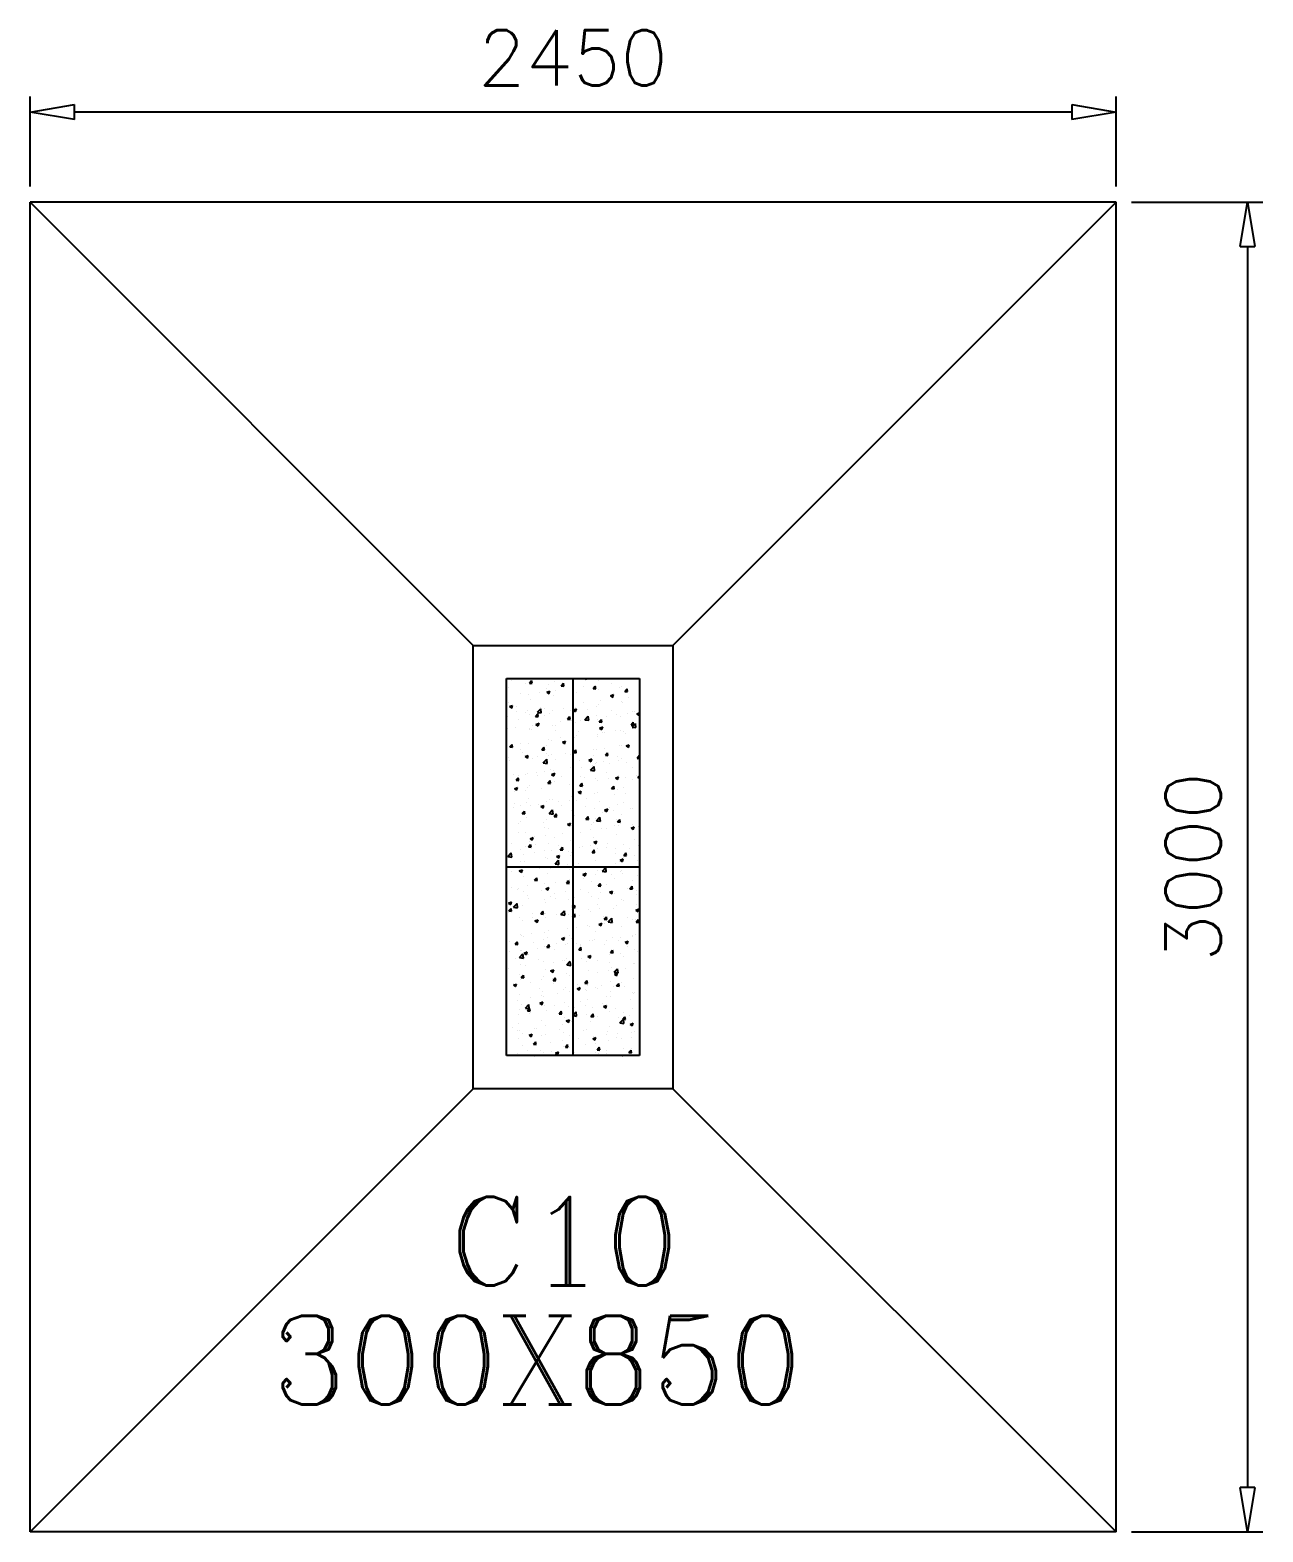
# Model space of a CAD drawing. Header units: millimetres. Extents: x 331487 to 517269, y 198509 to 399936.
# Drawn here: x 433259 to 436041, y 323134 to 326522 of the extents above; entities that cross this region are included whole.
import ezdxf

# ---------------------------------------------------------------- set-up
doc = ezdxf.new("R2010")
doc.units = ezdxf.units.MM
doc.header["$MEASUREMENT"] = 0
doc.layers.add('COLUMN', color=6, linetype='Continuous')
doc.layers.add('FOOTING', color=5, linetype='Continuous')
doc.styles.add('RC', font='romanc.shx', dxfattribs={"height": 200})
doc.styles.add('RO', font='romans.shx', dxfattribs={"height": 125})

# ---------------------------------------------------------------- blocks, each defined once
blk = doc.blocks.new('_ClosedBlank')
at = {"color": 0, "linetype": 'ByBlock', "lineweight": -2}
for p, q in [((-1, 0.167), (0, 0)), ((-1, 0.167), (-1, -0.167)), ((0, 0), (-1, -0.167))]:
    blk.add_line(p, q, dxfattribs=at)

msp = doc.modelspace()

# ---------------------------------------------------------------- linework, layer by layer
at = {"layer": 'COLUMN'}
for p, q in [((434334.3, 324208.5), (434334.3, 325058.5)), ((434334.3, 325058.5), (434634.3, 325058.5)), ((434634.3, 325058.5), (434634.3, 324208.5)), ((434634.3, 324208.5), (434334.3, 324208.5))]:
    msp.add_line(p, q, dxfattribs=at)
at = {"layer": 'COLUMN', "color": 2, "linetype": 'Continuous'}
for p, q in [((434346.1, 325054.2), (434346.1, 325054.2)), ((434386.1, 325048.5), (434390.9, 325054.2)), ((434392, 325048), (434390.9, 325054.2)), ((434441.4, 325052.7), (434441.4, 325052.7)), ((434511.1, 325058.5), (434514.1, 325056.5)), ((434514.1, 325056.5), (434514.7, 325058.5)), ((434540.7, 325055.2), (434540.7, 325055.2)), ((434339, 325038.8), (434339, 325038.8)), ((434365.7, 325025.2), (434365.7, 325025.2)), ((434376.3, 325047.5), (434376.3, 325047.5)), ((434382.9, 325023.1), (434382.9, 325023.1)), ((434386.1, 325048.5), (434392, 325048)), ((434389.5, 325045.2), (434389.5, 325045.2)), ((434408, 325026.4), (434408, 325026.4)), ((434424, 325035.2), (434424, 325035.2)), ((434425.1, 325027.6), (434432.1, 325030.3)), ((434425.1, 325027.6), (434430, 325024.2)), ((434429.7, 325045.3), (434429.7, 325045.3)), ((434430, 325024.2), (434432.1, 325030.3)), ((434440.2, 325019.4), (434440.2, 325019.4)), ((434445.8, 325031.4), (434445.8, 325031.4)), ((434457.8, 325042.2), (434462.6, 325048)), ((434457.8, 325042.2), (434463.8, 325041.7)), ((434463.8, 325041.7), (434462.6, 325048)), ((434482.4, 325045.2), (434482.4, 325045.2)), ((434483.1, 325043), (434483.1, 325043)), ((434491.6, 325026.5), (434491.6, 325026.5)), ((434509, 325039.7), (434509, 325039.7)), ((434529.5, 325035.9), (434534.3, 325041.7)), ((434529.5, 325035.9), (434535.5, 325035.4)), ((434534, 325043), (434534, 325043)), ((434535.5, 325035.4), (434534.3, 325041.7)), ((434536.5, 325040.8), (434536.5, 325040.8)), ((434542.1, 325032.9), (434542.1, 325032.9)), ((434568.8, 325019.6), (434575.8, 325022.3)), ((434568.8, 325019.6), (434573.8, 325016.2)), ((434571.9, 325048), (434571.9, 325048)), ((434573.7, 325016.2), (434575.8, 325022.3)), ((434589.8, 325038.5), (434589.8, 325038.5)), ((434594, 325040.4), (434594, 325040.4)), ((434601.2, 325029.7), (434606.1, 325035.4)), ((434601.2, 325029.7), (434607.2, 325029.1)), ((434607.2, 325029.1), (434606.1, 325035.4)), ((434633.8, 325020.2), (434633.8, 325020.2)), ((434337.8, 325005.5), (434337.8, 325005.5)), ((434341, 324995.3), (434348, 324998)), ((434341, 324995.3), (434346, 324992)), ((434346, 324992), (434348, 324998)), ((434356.6, 324983.7), (434356.6, 324983.7)), ((434356.8, 324996.4), (434356.8, 324996.4)), ((434381.7, 324987), (434381.7, 324987)), ((434388.3, 325011.9), (434388.3, 325011.9)), ((434404, 324982.5), (434411.8, 324990.6)), ((434410.2, 324994.2), (434410.2, 324994.2)), ((434412.8, 324981.1), (434411.7, 324990.6)), ((434419.5, 324992), (434419.5, 324992)), ((434439, 324986.1), (434439, 324986.1)), ((434463.6, 324991.9), (434463.6, 324991.9)), ((434478.2, 324985.5), (434478.2, 324985.5)), ((434482.7, 325000.3), (434482.7, 325000.3)), ((434484.8, 324987.3), (434491.8, 324990)), ((434484.8, 324987.3), (434489.7, 324984)), ((434489.7, 324984), (434491.8, 324990)), ((434490.4, 324993.2), (434490.4, 324993.2)), ((434507.7, 325003.6), (434507.7, 325003.6)), ((434517, 324989.7), (434517, 324989.7)), ((434536.6, 324995.5), (434536.6, 324995.5)), ((434540.9, 324999.6), (434540.9, 324999.6)), ((434545.6, 325008.5), (434545.6, 325008.5)), ((434570.4, 324987.4), (434570.4, 324987.4)), ((434592.8, 325007.1), (434592.8, 325007.1)), ((434594.9, 325005.5), (434594.9, 325005.5)), ((434608.8, 325016.9), (434608.8, 325016.9)), ((434618.8, 324983.6), (434618.8, 324983.6)), ((434623.7, 324985.2), (434623.7, 324985.2)), ((434336.6, 324972.2), (434336.6, 324972.2)), ((434361.6, 324965.5), (434361.6, 324965.5)), ((434377.9, 324983), (434377.9, 324983)), ((434387.1, 324978.6), (434387.1, 324978.6)), ((434393.2, 324952.5), (434393.2, 324952.5)), ((434399.9, 324973.3), (434404.8, 324979)), ((434399.9, 324973.3), (434405.9, 324972.8)), ((434400.7, 324955.1), (434407.7, 324957.8)), ((434400.7, 324955.1), (434405.7, 324951.7)), ((434403.9, 324982.4), (434412.8, 324981.1)), ((434405.9, 324972.7), (434404.7, 324979)), ((434405.7, 324951.7), (434407.7, 324957.8)), ((434419.9, 324975.5), (434419.9, 324975.5)), ((434431.3, 324980.7), (434431.3, 324980.7)), ((434437.8, 324952.9), (434437.8, 324952.9)), ((434443.9, 324953.5), (434443.9, 324953.5)), ((434456.4, 324960.8), (434456.4, 324960.8)), ((434471.7, 324967), (434476.5, 324972.7)), ((434471.7, 324967), (434477.6, 324966.5)), ((434477.6, 324966.5), (434476.5, 324972.7)), ((434481.4, 324964.1), (434481.4, 324964.1)), ((434484.7, 324978.5), (434484.7, 324978.5)), ((434489.1, 324959.9), (434489.1, 324959.9)), ((434502.2, 324963.6), (434502.2, 324963.6)), ((434510.7, 324965.9), (434518.5, 324974)), ((434510.7, 324965.9), (434519.6, 324964.5)), ((434519.6, 324964.5), (434518.5, 324974)), ((434519.3, 324969.1), (434519.3, 324969.1)), ((434538.1, 324976.2), (434538.1, 324976.2)), ((434539.6, 324966.3), (434539.6, 324966.3)), ((434543.4, 324960.7), (434548.2, 324966.5)), ((434543.4, 324960.7), (434549.4, 324960.2)), ((434544.4, 324947.1), (434551.4, 324949.7)), ((434549.4, 324960.2), (434548.2, 324966.5)), ((434549.4, 324943.7), (434551.4, 324949.7)), ((434560.5, 324973.6), (434560.5, 324973.6)), ((434582.5, 324977.4), (434582.5, 324977.4)), ((434591.4, 324974), (434591.4, 324974)), ((434591.6, 324973.8), (434591.6, 324973.8)), ((434607.5, 324980.7), (434607.5, 324980.7)), ((434615.1, 324954.4), (434619.9, 324960.2)), ((434615.1, 324954.4), (434621.1, 324953.9)), ((434617.4, 324949.4), (434625.2, 324957.5)), ((434621.1, 324953.9), (434619.9, 324960.2)), ((434626.3, 324948), (434625.2, 324957.5)), ((434628.5, 324979.3), (434634.3, 324981.6)), ((434628.5, 324979.3), (434633.4, 324976)), ((434633.4, 324976), (434634.3, 324978.7)), ((434335.3, 324939), (434335.3, 324939)), ((434336.9, 324945.6), (434336.9, 324945.6)), ((434355.4, 324947.5), (434355.4, 324947.5)), ((434385.6, 324943.5), (434385.6, 324943.5)), ((434385.9, 324945.4), (434385.9, 324945.4)), ((434390.3, 324943.3), (434390.3, 324943.3)), ((434430.1, 324921.4), (434430.1, 324921.4)), ((434436.6, 324919.6), (434436.6, 324919.6)), ((434443.7, 324941.1), (434443.7, 324941.1)), ((434455.1, 324924.7), (434455.1, 324924.7)), ((434460.4, 324914.8), (434467.4, 324917.5)), ((434465.4, 324911.4), (434467.4, 324917.5)), ((434482.1, 324918.5), (434482.1, 324918.5)), ((434487.9, 324926.6), (434487.9, 324926.6)), ((434493, 324929.7), (434493, 324929.7)), ((434497.1, 324938.8), (434497.1, 324938.8)), ((434538.4, 324933), (434538.4, 324933)), ((434540.4, 324928.6), (434540.4, 324928.6)), ((434544.4, 324947.1), (434549.4, 324943.7)), ((434550.5, 324936.6), (434550.5, 324936.6)), ((434556.1, 324938), (434556.1, 324938)), ((434581.2, 324941.3), (434581.2, 324941.3)), ((434590.4, 324940.5), (434590.4, 324940.5)), ((434598.7, 324938.6), (434598.7, 324938.6)), ((434603.8, 324934.3), (434603.8, 324934.3)), ((434617.4, 324949.3), (434626.3, 324948)), ((434619.1, 324946.3), (434619.1, 324946.3)), ((434342.1, 324904.3), (434346.9, 324910.1)), ((434342.1, 324904.3), (434348.1, 324903.8)), ((434348.1, 324903.8), (434346.9, 324910.1)), ((434365.4, 324898.5), (434365.4, 324898.5)), ((434366.9, 324913.1), (434366.9, 324913.1)), ((434370.8, 324892.2), (434370.8, 324892.2)), ((434376.4, 324882.6), (434383.4, 324885.2)), ((434376.4, 324882.6), (434381.4, 324879.2)), ((434381.4, 324879.2), (434383.4, 324885.2)), ((434384.6, 324912.1), (434384.6, 324912.1)), ((434403.8, 324881.9), (434403.8, 324881.9)), ((434413.8, 324898.1), (434418.6, 324903.8)), ((434413.8, 324898.1), (434419.8, 324897.5)), ((434419.8, 324897.5), (434418.6, 324903.8)), ((434423.7, 324908.5), (434423.7, 324908.5)), ((434424.2, 324890), (434424.2, 324890)), ((434428.8, 324885.2), (434428.8, 324885.2)), ((434435.4, 324886.3), (434435.4, 324886.3)), ((434460.4, 324914.8), (434465.4, 324911.4)), ((434466.7, 324890.2), (434466.7, 324890.2)), ((434477.6, 324887.7), (434477.6, 324887.7)), ((434485.5, 324891.8), (434490.4, 324897.5)), ((434485.5, 324891.8), (434491.5, 324891.3)), ((434486.7, 324893.3), (434486.7, 324893.3)), ((434491.5, 324891.2), (434490.4, 324897.5)), ((434529.8, 324898.5), (434529.8, 324898.5)), ((434531, 324885.5), (434531, 324885.5)), ((434537.2, 324899.7), (434537.2, 324899.7)), ((434554.9, 324901.8), (434554.9, 324901.8)), ((434557.3, 324885.5), (434562.1, 324891.2)), ((434557.3, 324885.5), (434563.2, 324885)), ((434563.2, 324885), (434562.1, 324891.2)), ((434584.4, 324883.2), (434584.4, 324883.2)), ((434589.2, 324907.2), (434589.2, 324907.2)), ((434592.7, 324906.8), (434592.7, 324906.8)), ((434604.1, 324906.8), (434611.1, 324909.5)), ((434604.1, 324906.8), (434609.1, 324903.4)), ((434609.1, 324903.4), (434611.1, 324909.5)), ((434629, 324879.2), (434633.8, 324885)), ((434634.3, 324882), (434633.8, 324885)), ((434338.5, 324881.1), (434338.5, 324881.1)), ((434340.6, 324873.6), (434340.6, 324873.6)), ((434383.4, 324878.8), (434383.4, 324878.8)), ((434391.9, 324878.8), (434391.9, 324878.8)), ((434417.2, 324868.5), (434425, 324876.6)), ((434417.2, 324868.5), (434426.1, 324867.1)), ((434419.6, 324848.9), (434419.6, 324848.9)), ((434426.1, 324867.1), (434425, 324876.6)), ((434434.1, 324853), (434434.1, 324853)), ((434440.4, 324850.8), (434440.4, 324850.8)), ((434445.3, 324876.6), (434445.3, 324876.6)), ((434477.9, 324858.9), (434477.9, 324858.9)), ((434485.5, 324860), (434485.5, 324860)), ((434498.7, 324874.3), (434498.7, 324874.3)), ((434503.5, 324859.1), (434503.5, 324859.1)), ((434520.1, 324874.5), (434527.1, 324877.2)), ((434520.1, 324874.5), (434525.1, 324871.2)), ((434523.9, 324851.9), (434531.7, 324860.1)), ((434523.9, 324851.9), (434532.8, 324850.5)), ((434525.1, 324871.2), (434527.1, 324877.2)), ((434528.6, 324862.4), (434528.6, 324862.4)), ((434532.8, 324850.5), (434531.7, 324860)), ((434536, 324866.4), (434536, 324866.4)), ((434536.3, 324868.9), (434536.3, 324868.9)), ((434552.1, 324872), (434552.1, 324872)), ((434566.4, 324867.4), (434566.4, 324867.4)), ((434587.9, 324873.9), (434587.9, 324873.9)), ((434594.6, 324878.9), (434594.6, 324878.9)), ((434605.5, 324869.8), (434605.5, 324869.8)), ((434618.5, 324856.9), (434618.5, 324856.9)), ((434629, 324879.2), (434634.3, 324878.8)), ((434629.6, 324875.7), (434629.6, 324875.7)), ((434351, 324841.4), (434351, 324841.4)), ((434356, 324829.1), (434360.8, 324834.9)), ((434356, 324829.1), (434361.9, 324828.6)), ((434361.9, 324828.6), (434360.8, 324834.8)), ((434361.3, 324838.9), (434361.3, 324838.9)), ((434377.5, 324842.5), (434377.5, 324842.5)), ((434382.2, 324845.5), (434382.2, 324845.5)), ((434385.3, 324816.9), (434385.3, 324816.9)), ((434402.5, 324845.8), (434402.5, 324845.8)), ((434404.3, 324839.2), (434404.3, 324839.2)), ((434427.7, 324822.8), (434432.5, 324828.6)), ((434427.7, 324822.8), (434433.7, 324822.3)), ((434433.7, 324822.3), (434432.5, 324828.6)), ((434432.9, 324819.7), (434432.9, 324819.7)), ((434436.1, 324842.3), (434443.1, 324845)), ((434436.1, 324842.3), (434441.1, 324838.9)), ((434441.1, 324838.9), (434443.1, 324845)), ((434443.6, 324826.9), (434443.6, 324826.9)), ((434457.7, 324836.9), (434457.7, 324836.9)), ((434477.2, 324819.7), (434477.2, 324819.7)), ((434484.3, 324826.7), (434484.3, 324826.7)), ((434499.4, 324816.6), (434504.2, 324822.3)), ((434499.4, 324816.6), (434505.4, 324816)), ((434501.9, 324836.9), (434501.9, 324836.9)), ((434502.3, 324823), (434502.3, 324823)), ((434505.4, 324816), (434504.2, 324822.3)), ((434511.1, 324834.6), (434511.1, 324834.6)), ((434534.8, 324833.1), (434534.8, 324833.1)), ((434540.1, 324827.9), (434540.1, 324827.9)), ((434560.2, 324846.9), (434560.2, 324846.9)), ((434564.5, 324832.4), (434564.5, 324832.4)), ((434571.1, 324810.3), (434576, 324816)), ((434577.1, 324809.8), (434576, 324816)), ((434579.8, 324834.3), (434586.8, 324837)), ((434579.8, 324834.3), (434584.8, 324830.9)), ((434584.8, 324830.9), (434586.8, 324837)), ((434586.7, 324840.6), (434586.7, 324840.6)), ((434603.3, 324836.3), (434603.3, 324836.3)), ((434617.9, 324830.1), (434617.9, 324830.1)), ((434628.3, 324839.6), (434628.3, 324839.6)), ((434630.7, 324835.4), (434634.3, 324839.2)), ((434630.7, 324835.4), (434634.3, 324834.8)), ((434351.2, 324803.1), (434351.2, 324803.1)), ((434352.1, 324810), (434359.1, 324812.7)), ((434352.1, 324810), (434357, 324806.7)), ((434357, 324806.7), (434359.1, 324812.7)), ((434376.2, 324806.4), (434376.2, 324806.4)), ((434381, 324812.2), (434381, 324812.2)), ((434384.9, 324788.1), (434384.9, 324788.1)), ((434414.1, 324811.3), (434414.1, 324811.3)), ((434423.5, 324781.9), (434423.5, 324781.9)), ((434431.7, 324786.4), (434431.7, 324786.4)), ((434438.2, 324785.8), (434438.2, 324785.8)), ((434476, 324783.5), (434476, 324783.5)), ((434481.8, 324791.9), (434481.8, 324791.9)), ((434483.1, 324793.4), (434483.1, 324793.4)), ((434491.6, 324783.5), (434491.6, 324783.5)), ((434495.8, 324802), (434502.8, 324804.7)), ((434495.8, 324802), (434500.8, 324798.7)), ((434500.8, 324798.7), (434502.8, 324804.7)), ((434513.8, 324788.5), (434513.8, 324788.5)), ((434533.6, 324799.8), (434533.6, 324799.8)), ((434540.1, 324801.9), (434540.1, 324801.9)), ((434545, 324781.3), (434545, 324781.3)), ((434571.1, 324810.3), (434577.1, 324809.8)), ((434577, 324796.8), (434577, 324796.8)), ((434585.5, 324807.3), (434585.5, 324807.3)), ((434598.4, 324811.9), (434598.4, 324811.9)), ((434602, 324800.1), (434602, 324800.1)), ((434349.9, 324766.9), (434349.9, 324766.9)), ((434352.6, 324776.9), (434352.6, 324776.9)), ((434365.1, 324771.9), (434365.1, 324771.9)), ((434369.8, 324753.9), (434374.7, 324759.6)), ((434369.8, 324753.9), (434375.8, 324753.4)), ((434375.8, 324753.4), (434374.6, 324759.6)), ((434379.8, 324778.9), (434379.8, 324778.9)), ((434387.8, 324771.9), (434387.8, 324771.9)), ((434405.9, 324774.6), (434405.9, 324774.6)), ((434411.8, 324769.8), (434418.8, 324772.5)), ((434411.8, 324769.8), (434416.7, 324766.4)), ((434416.7, 324766.4), (434418.8, 324772.5)), ((434430.5, 324754.5), (434438.3, 324762.6)), ((434430.5, 324754.5), (434439.4, 324753.1)), ((434430.5, 324753.1), (434430.5, 324753.1)), ((434439.4, 324753.1), (434438.3, 324762.6)), ((434441.6, 324747.6), (434446.4, 324753.4)), ((434441.6, 324747.6), (434447.5, 324747.1)), ((434447.5, 324747.1), (434446.4, 324753.4)), ((434450.9, 324780.2), (434450.9, 324780.2)), ((434459.3, 324772.4), (434459.3, 324772.4)), ((434481.8, 324760.2), (434481.8, 324760.2)), ((434487.5, 324749.1), (434487.5, 324749.1)), ((434512.7, 324770.1), (434512.7, 324770.1)), ((434513.3, 324741.3), (434518.1, 324747.1)), ((434519.3, 324740.8), (434518.1, 324747.1)), ((434532.4, 324766.6), (434532.4, 324766.6)), ((434550.7, 324757.4), (434550.7, 324757.4)), ((434555.5, 324761.8), (434562.5, 324764.5)), ((434555.5, 324761.8), (434560.5, 324758.4)), ((434560.4, 324758.4), (434562.5, 324764.5)), ((434566.1, 324767.9), (434566.1, 324767.9)), ((434575.7, 324760.7), (434575.7, 324760.7)), ((434584.3, 324774.1), (434584.3, 324774.1)), ((434594.3, 324752.3), (434594.3, 324752.3)), ((434598.4, 324779), (434598.4, 324779)), ((434613.6, 324765.7), (434613.6, 324765.7)), ((434619.5, 324765.6), (434619.5, 324765.6)), ((434334.3, 324740.1), (434334.7, 324740.2)), ((434334.3, 324739), (434334.7, 324740.2)), ((434361.5, 324732.5), (434361.5, 324732.5)), ((434365, 324737.2), (434365, 324737.2)), ((434378.6, 324745.6), (434378.6, 324745.6)), ((434418.3, 324735), (434418.3, 324735)), ((434419.3, 324722.2), (434419.3, 324722.2)), ((434424.6, 324740.8), (434424.6, 324740.8)), ((434429.3, 324719.8), (434429.3, 324719.8)), ((434449.6, 324744.1), (434449.6, 324744.1)), ((434471.5, 324729.5), (434478.5, 324732.2)), ((434471.5, 324729.5), (434476.4, 324726.2)), ((434471.7, 324732.7), (434471.7, 324732.7)), ((434476.4, 324726.2), (434478.5, 324732.2)), ((434477.6, 324732.3), (434477.6, 324732.3)), ((434480.6, 324726.9), (434480.6, 324726.9)), ((434513.3, 324741.3), (434519.3, 324740.8)), ((434524.4, 324717.9), (434524.4, 324717.9)), ((434525.1, 324730.5), (434525.1, 324730.5)), ((434531.1, 324733.3), (434531.1, 324733.3)), ((434536, 324742.3), (434536, 324742.3)), ((434537.2, 324738), (434545, 324746.1)), ((434537.2, 324738), (434546.1, 324736.6)), ((434546.1, 324736.6), (434545, 324746.1)), ((434549.4, 324721.2), (434549.4, 324721.2)), ((434559.9, 324720.3), (434559.9, 324720.3)), ((434578.5, 324728.2), (434578.5, 324728.2)), ((434583.1, 324740.8), (434583.1, 324740.8)), ((434585, 324735.1), (434589.8, 324740.8)), ((434585, 324735.1), (434591, 324734.5)), ((434587.3, 324726.2), (434587.3, 324726.2)), ((434591, 324734.5), (434589.8, 324740.8)), ((434615.2, 324721.5), (434622.2, 324724.2)), ((434615.2, 324721.5), (434620.1, 324718.1)), ((434618.2, 324730.3), (434618.2, 324730.3)), ((434620.1, 324718.1), (434622.2, 324724.2)), ((434631.9, 324725.9), (434631.9, 324725.9)), ((434633.2, 324714.5), (434633.2, 324714.5)), ((434335.1, 324693), (434335.1, 324693)), ((434345.5, 324686.1), (434345.5, 324686.1)), ((434361, 324712.2), (434361, 324712.2)), ((434376.1, 324679), (434376.1, 324679)), ((434377.3, 324712.3), (434377.3, 324712.3)), ((434383.7, 324678.7), (434388.5, 324684.4)), ((434383.7, 324678.7), (434389.7, 324678.1)), ((434385, 324690.3), (434385, 324690.3)), ((434387.4, 324697.3), (434394.4, 324699.9)), ((434387.4, 324697.3), (434392.4, 324693.9)), ((434389.7, 324678.1), (434388.5, 324684.4)), ((434392.4, 324693.9), (434394.4, 324699.9)), ((434398.3, 324701.3), (434398.3, 324701.3)), ((434398.9, 324683.9), (434398.9, 324683.9)), ((434423.3, 324704.6), (434423.3, 324704.6)), ((434428.1, 324686.5), (434428.1, 324686.5)), ((434443.3, 324700.3), (434443.3, 324700.3)), ((434452.3, 324681.6), (434452.3, 324681.6)), ((434461.2, 324709.6), (434461.2, 324709.6)), ((434479.4, 324693.6), (434479.4, 324693.6)), ((434501.6, 324710.3), (434501.6, 324710.3)), ((434505.6, 324679.4), (434505.6, 324679.4)), ((434523.1, 324681.8), (434523.1, 324681.8)), ((434529.9, 324700), (434529.9, 324700)), ((434531.1, 324689.3), (434538.1, 324691.9)), ((434531.1, 324689.3), (434536.1, 324685.9)), ((434536.1, 324685.9), (434538.1, 324691.9)), ((434561, 324686.8), (434561, 324686.8)), ((434581.9, 324707.5), (434581.9, 324707.5)), ((434598.1, 324685.3), (434598.1, 324685.3)), ((434624.1, 324695.1), (434624.1, 324695.1)), ((434632, 324681.2), (434632, 324681.2)), ((434337, 324657.1), (434344.8, 324665.2)), ((434337, 324657.1), (434345.9, 324655.7)), ((434345.9, 324655.7), (434344.8, 324665.2)), ((434364.8, 324645.3), (434364.8, 324645.3)), ((434366.6, 324672.7), (434366.6, 324672.7)), ((434372, 324661.9), (434372, 324661.9)), ((434374.9, 324645.7), (434374.9, 324645.7)), ((434397, 324665.2), (434397, 324665.2)), ((434420, 324670.4), (434420, 324670.4)), ((434423.2, 324655.3), (434423.2, 324655.3)), ((434426.9, 324653.2), (434426.9, 324653.2)), ((434434.9, 324670.2), (434434.9, 324670.2)), ((434443.7, 324640.6), (434451.5, 324648.7)), ((434447.1, 324657), (434454.1, 324659.7)), ((434447.1, 324657), (434452.1, 324653.6)), ((434452.6, 324639.2), (434451.5, 324648.7)), ((434452.1, 324653.6), (434454.1, 324659.7)), ((434455.4, 324672.4), (434460.3, 324678.1)), ((434455.4, 324672.4), (434461.4, 324671.9)), ((434461.4, 324671.9), (434460.2, 324678.1)), ((434473.3, 324668.2), (434473.3, 324668.2)), ((434478.2, 324660.3), (434478.2, 324660.3)), ((434481.5, 324665.3), (434481.5, 324665.3)), ((434498.1, 324678.5), (434498.1, 324678.5)), ((434526.7, 324665.9), (434526.7, 324665.9)), ((434527.2, 324666.1), (434532, 324671.9)), ((434527.2, 324666.1), (434533.1, 324665.6)), ((434528.7, 324666.7), (434528.7, 324666.7)), ((434533.1, 324665.6), (434532, 324671.9)), ((434534.7, 324647.3), (434534.7, 324647.3)), ((434539.8, 324675.3), (434539.8, 324675.3)), ((434559, 324677.1), (434559, 324677.1)), ((434580.1, 324663.7), (434580.1, 324663.7)), ((434580.6, 324674.2), (434580.6, 324674.2)), ((434590.8, 324649), (434597.8, 324651.7)), ((434590.8, 324649), (434595.8, 324645.6)), ((434595.8, 324645.6), (434597.8, 324651.7)), ((434597.8, 324655.6), (434597.8, 324655.6)), ((434598.9, 324659.8), (434603.7, 324665.6)), ((434598.9, 324659.8), (434604.9, 324659.3)), ((434604.9, 324659.3), (434603.7, 324665.6)), ((434612.4, 324674.8), (434612.4, 324674.8)), ((434622.8, 324658.9), (434622.8, 324658.9)), ((434630.8, 324647.9), (434630.8, 324647.9)), ((434633.5, 324661.4), (434633.5, 324661.4)), ((434345.7, 324622.5), (434345.7, 324622.5)), ((434363.1, 324624.7), (434370.1, 324627.4)), ((434363.1, 324624.7), (434368.1, 324621.4)), ((434368.1, 324621.4), (434370.1, 324627.4)), ((434370.7, 324625.7), (434370.7, 324625.7)), ((434373.7, 324612.5), (434373.7, 324612.5)), ((434379, 324633), (434379, 324633)), ((434408.6, 324630.7), (434408.6, 324630.7)), ((434425.6, 324620), (434425.6, 324620)), ((434432.4, 324630.8), (434432.4, 324630.8)), ((434443.7, 324640.5), (434452.6, 324639.2)), ((434471.8, 324639), (434471.8, 324639)), ((434477, 324627), (434477, 324627)), ((434485.7, 324628.5), (434485.7, 324628.5)), ((434496.8, 324642.3), (434496.8, 324642.3)), ((434506.8, 324616.7), (434513.8, 324619.4)), ((434506.8, 324616.7), (434511.8, 324613.4)), ((434511.8, 324613.4), (434513.8, 324619.4)), ((434527.5, 324633.4), (434527.5, 324633.4)), ((434535.7, 324615.6), (434535.7, 324615.6)), ((434539.1, 324626.3), (434539.1, 324626.3)), ((434550.4, 324624), (434559.3, 324622.6)), ((434550.5, 324624), (434558.2, 324632.1)), ((434559.3, 324622.6), (434558.2, 324632.1)), ((434571.5, 324616.2), (434571.5, 324616.2)), ((434579.4, 324640.9), (434579.4, 324640.9)), ((434592.5, 324624), (434592.5, 324624)), ((434594, 324625.6), (434594, 324625.6)), ((434596.5, 324619.5), (434596.5, 324619.5)), ((434629.6, 324614.6), (434629.6, 324614.6)), ((434344.4, 324586.3), (434344.4, 324586.3)), ((434359.5, 324581.9), (434359.5, 324581.9)), ((434360.7, 324585.6), (434360.7, 324585.6)), ((434372.5, 324579.2), (434372.5, 324579.2)), ((434382.3, 324591.3), (434382.3, 324591.3)), ((434397.6, 324603.5), (434402.4, 324609.2)), ((434397.6, 324603.5), (434403.6, 324602.9)), ((434403.6, 324602.9), (434402.4, 324609.2)), ((434412.9, 324579.7), (434412.9, 324579.7)), ((434419, 324595.6), (434419, 324595.6)), ((434422.8, 324584.5), (434429.8, 324587.2)), ((434422.8, 324584.5), (434427.8, 324581.1)), ((434424.4, 324586.7), (434424.4, 324586.7)), ((434427.8, 324581.1), (434429.8, 324587.2)), ((434445.4, 324599.6), (434445.4, 324599.6)), ((434466.3, 324577.4), (434466.3, 324577.4)), ((434469.3, 324597.2), (434474.1, 324602.9)), ((434469.3, 324597.2), (434475.3, 324596.7)), ((434470.5, 324602.9), (434470.5, 324602.9)), ((434475.3, 324596.6), (434474.1, 324602.9)), ((434475.8, 324593.7), (434475.8, 324593.7)), ((434477.3, 324605.6), (434477.3, 324605.6)), ((434501.3, 324583.7), (434501.3, 324583.7)), ((434508.4, 324607.9), (434508.4, 324607.9)), ((434526.3, 324600.1), (434526.3, 324600.1)), ((434541, 324590.9), (434545.9, 324596.6)), ((434541, 324590.9), (434547, 324590.4)), ((434547, 324590.4), (434545.9, 324596.6)), ((434559.6, 324593.7), (434559.6, 324593.7)), ((434566.5, 324576.5), (434573.5, 324579.2)), ((434570.2, 324580.1), (434570.2, 324580.1)), ((434571.5, 324573.1), (434573.5, 324579.2)), ((434578.2, 324607.6), (434578.2, 324607.6)), ((434608.1, 324585), (434608.1, 324585)), ((434612.8, 324584.6), (434617.6, 324590.4)), ((434612.8, 324584.6), (434618.7, 324584.1)), ((434618.7, 324584.1), (434617.6, 324590.4)), ((434617.9, 324603.7), (434617.9, 324603.7)), ((434628.3, 324581.4), (434628.3, 324581.4)), ((434338.8, 324552.2), (434345.8, 324554.9)), ((434338.8, 324552.2), (434343.7, 324548.9)), ((434343.7, 324548.9), (434345.8, 324554.9)), ((434350.3, 324543.2), (434358.1, 324551.3)), ((434350.3, 324543.1), (434359.1, 324541.8)), ((434356, 324551.9), (434356, 324551.9)), ((434359.1, 324541.8), (434358, 324551.3)), ((434371.3, 324545.9), (434371.3, 324545.9)), ((434380.6, 324568.5), (434380.6, 324568.5)), ((434384.7, 324563.6), (434384.7, 324563.6)), ((434419.1, 324560.2), (434419.1, 324560.2)), ((434423.2, 324553.4), (434423.2, 324553.4)), ((434434, 324566.3), (434434, 324566.3)), ((434443, 324573.7), (434443, 324573.7)), ((434444.2, 324563.5), (434444.2, 324563.5)), ((434474.5, 324560.4), (434474.5, 324560.4)), ((434482, 324568.4), (434482, 324568.4)), ((434482.5, 324544.2), (434489.5, 324546.9)), ((434482.5, 324544.2), (434487.5, 324540.9)), ((434487.4, 324564), (434487.4, 324564)), ((434487.5, 324540.9), (434489.5, 324546.9)), ((434519.7, 324575.2), (434519.7, 324575.2)), ((434525.1, 324566.8), (434525.1, 324566.8)), ((434539.5, 324548.7), (434539.5, 324548.7)), ((434540.7, 324561.7), (434540.7, 324561.7)), ((434545.2, 324576.8), (434545.2, 324576.8)), ((434566.5, 324576.5), (434571.5, 324573.1)), ((434573, 324572.9), (434573, 324572.9)), ((434577, 324574.3), (434577, 324574.3)), ((434581.8, 324545.6), (434581.8, 324545.6)), ((434594.1, 324559.5), (434594.1, 324559.5)), ((434597.8, 324558.7), (434597.8, 324558.7)), ((434626.4, 324570.7), (434626.4, 324570.7)), ((434627.1, 324548.1), (434627.1, 324548.1)), ((434339.6, 324531.1), (434339.6, 324531.1)), ((434339.7, 324534.5), (434344.6, 324540.3)), ((434339.7, 324534.5), (434345.7, 324534)), ((434345.7, 324534), (434344.5, 324540.2)), ((434364.5, 324518.6), (434364.5, 324518.6)), ((434370, 324512.6), (434370, 324512.6)), ((434392.8, 324520.7), (434392.8, 324520.7)), ((434393, 324528.9), (434393, 324528.9)), ((434398.5, 324512), (434405.5, 324514.7)), ((434398.5, 324512), (434403.4, 324508.6)), ((434403.4, 324508.6), (434405.5, 324514.7)), ((434411.5, 324528.2), (434416.3, 324534)), ((434411.5, 324528.2), (434417.4, 324527.7)), ((434417.4, 324527.7), (434416.3, 324534)), ((434417.9, 324524), (434417.9, 324524)), ((434422, 324520.1), (434422, 324520.1)), ((434422.9, 324528.6), (434422.9, 324528.6)), ((434446.4, 324526.6), (434446.4, 324526.6)), ((434455.7, 324529), (434455.7, 324529)), ((434457, 324526.6), (434464.8, 324534.7)), ((434457, 324526.6), (434465.9, 324525.2)), ((434465.9, 324525.2), (434464.8, 324534.7)), ((434473.3, 324527.1), (434473.3, 324527.1)), ((434481.2, 324538.7), (434481.2, 324538.7)), ((434483.2, 324522), (434488, 324527.7)), ((434483.2, 324522), (434489.2, 324521.4)), ((434489.2, 324521.4), (434488, 324527.7)), ((434499.8, 324524.3), (434499.8, 324524.3)), ((434518.9, 324537.3), (434518.9, 324537.3)), ((434523.8, 324533.5), (434523.8, 324533.5)), ((434543.9, 324540.6), (434543.9, 324540.6)), ((434553.1, 324522.1), (434553.1, 324522.1)), ((434554.9, 324515.7), (434559.7, 324521.4)), ((434554.9, 324515.7), (434560.9, 324515.2)), ((434560.9, 324515.2), (434559.7, 324521.4)), ((434563.7, 324510.1), (434571.5, 324518.2)), ((434563.7, 324510), (434572.6, 324508.7)), ((434572.6, 324508.7), (434571.5, 324518.2)), ((434575.8, 324541), (434575.8, 324541)), ((434606.5, 324519.8), (434606.5, 324519.8)), ((434618.6, 324514.5), (434618.6, 324514.5)), ((434625.9, 324514.8), (434625.9, 324514.8)), ((434626.2, 324536.2), (434633.2, 324538.9)), ((434626.2, 324536.2), (434631.2, 324532.9)), ((434626.6, 324509.4), (434631.5, 324515.2)), ((434626.6, 324509.4), (434632.6, 324508.9)), ((434631.2, 324532.9), (434633.2, 324538.9)), ((434632.6, 324508.9), (434631.5, 324515.1)), ((434366.5, 324481.3), (434366.5, 324481.3)), ((434368.8, 324479.3), (434368.8, 324479.3)), ((434373.5, 324477.8), (434373.5, 324477.8)), ((434391.6, 324484.6), (434391.6, 324484.6)), ((434420.8, 324486.8), (434420.8, 324486.8)), ((434426.9, 324475.5), (434426.9, 324475.5)), ((434429.4, 324489.6), (434429.4, 324489.6)), ((434472.1, 324493.8), (434472.1, 324493.8)), ((434477.1, 324479), (434477.1, 324479)), ((434492.6, 324497.9), (434492.6, 324497.9)), ((434517.6, 324501.2), (434517.6, 324501.2)), ((434522.6, 324500.2), (434522.6, 324500.2)), ((434535.4, 324489), (434535.4, 324489)), ((434542.2, 324504), (434549.2, 324506.6)), ((434542.2, 324504), (434547.1, 324500.6)), ((434547.1, 324500.6), (434549.2, 324506.6)), ((434555.5, 324506.2), (434555.5, 324506.2)), ((434574.6, 324507.7), (434574.6, 324507.7)), ((434593.7, 324499), (434593.7, 324499)), ((434617.4, 324478.3), (434617.4, 324478.3)), ((434617.7, 324477.1), (434617.7, 324477.1)), ((434624.7, 324481.5), (434624.7, 324481.5)), ((434340.2, 324441.8), (434340.2, 324441.8)), ((434341.2, 324466.6), (434341.2, 324466.6)), ((434353.6, 324459.3), (434358.4, 324465)), ((434353.6, 324459.3), (434359.6, 324458.8)), ((434359.6, 324458.8), (434358.4, 324465)), ((434360.4, 324459), (434360.4, 324459)), ((434365.3, 324445.1), (434365.3, 324445.1)), ((434367.6, 324446), (434367.6, 324446)), ((434374.1, 324439.5), (434381.1, 324442.1)), ((434379.1, 324436.1), (434381.1, 324442.1)), ((434394.6, 324464.3), (434394.6, 324464.3)), ((434403.1, 324450.1), (434403.1, 324450.1)), ((434418.7, 324469), (434418.7, 324469)), ((434419.6, 324453.5), (434419.6, 324453.5)), ((434425.3, 324453), (434430.2, 324458.8)), ((434425.3, 324453), (434431.3, 324452.5)), ((434431.3, 324452.5), (434430.1, 324458.8)), ((434442.7, 324447), (434442.7, 324447)), ((434448, 324462.1), (434448, 324462.1)), ((434458.1, 324471.7), (434465.2, 324474.4)), ((434458.1, 324471.7), (434463.1, 324468.4)), ((434463.1, 324468.3), (434465.1, 324474.4)), ((434466.3, 324458.4), (434466.3, 324458.4)), ((434470.9, 324460.6), (434470.9, 324460.6)), ((434480.3, 324473.2), (434480.3, 324473.2)), ((434491.3, 324461.7), (434491.3, 324461.7)), ((434497.1, 324446.7), (434501.9, 324452.5)), ((434497.1, 324446.7), (434503, 324446.2)), ((434501, 324457), (434501, 324457)), ((434501.4, 324459.8), (434501.4, 324459.8)), ((434503, 324446.2), (434501.9, 324452.5)), ((434521.4, 324467), (434521.4, 324467)), ((434529.2, 324466.7), (434529.2, 324466.7)), ((434533.7, 324471), (434533.7, 324471)), ((434554.8, 324457.6), (434554.8, 324457.6)), ((434559.3, 324467), (434559.3, 324467)), ((434568.8, 324440.5), (434573.6, 324446.2)), ((434573.3, 324474.5), (434573.3, 324474.5)), ((434574.8, 324439.9), (434573.6, 324446.2)), ((434587, 324468.7), (434587, 324468.7)), ((434592.3, 324475), (434592.3, 324475)), ((434601.9, 324463.7), (434608.9, 324466.4)), ((434601.9, 324463.7), (434606.8, 324460.3)), ((434606.8, 324460.3), (434608.9, 324466.4)), ((434608.1, 324455.3), (434608.1, 324455.3)), ((434623.5, 324448.2), (434623.5, 324448.2)), ((434628.9, 324443.9), (434628.9, 324443.9)), ((434353.6, 324426.9), (434353.6, 324426.9)), ((434363.5, 324429.2), (434371.3, 324437.3)), ((434363.5, 324429.2), (434372.4, 324427.8)), ((434366.4, 324412.7), (434366.4, 324412.7)), ((434372.4, 324427.8), (434371.3, 324437.3)), ((434374.1, 324439.5), (434379.1, 324436.1)), ((434376.8, 324410.7), (434376.8, 324410.7)), ((434384.4, 324437), (434384.4, 324437)), ((434407, 324424.7), (434407, 324424.7)), ((434418.3, 324420.2), (434418.3, 324420.2)), ((434440, 324419), (434440, 324419)), ((434460.4, 324422.4), (434460.4, 324422.4)), ((434465, 324422.3), (434465, 324422.3)), ((434469.7, 324427.3), (434469.7, 324427.3)), ((434470.2, 324412.6), (434479.1, 324411.2)), ((434470.3, 324412.6), (434478, 324420.8)), ((434479.1, 324411.2), (434478, 324420.7)), ((434480.9, 324412), (434480.9, 324412)), ((434502.9, 324427.3), (434502.9, 324427.3)), ((434513.8, 324420.2), (434513.8, 324420.2)), ((434517.8, 324431.4), (434524.8, 324434.1)), ((434517.8, 324431.4), (434522.8, 324428.1)), ((434520.2, 324433.7), (434520.2, 324433.7)), ((434522.8, 324428.1), (434524.8, 324434.1)), ((434539.2, 324422), (434539.2, 324422)), ((434566, 324435.6), (434566, 324435.6)), ((434567.2, 324417.9), (434567.2, 324417.9)), ((434568.8, 324440.5), (434574.8, 324439.9)), ((434570.9, 324407.9), (434570.9, 324407.9)), ((434572.1, 324441.2), (434572.1, 324441.2)), ((434591.1, 324438.9), (434591.1, 324438.9)), ((434597.5, 324432.1), (434597.5, 324432.1)), ((434620.5, 324415.6), (434620.5, 324415.6)), ((434622.3, 324414.9), (434622.3, 324414.9)), ((434338.9, 324405.7), (434338.9, 324405.7)), ((434364.3, 324392), (434364.3, 324392)), ((434365.2, 324379.4), (434365.2, 324379.4)), ((434367.5, 324384.1), (434372.3, 324389.8)), ((434367.5, 324384.1), (434373.5, 324383.5)), ((434373.5, 324383.5), (434372.3, 324389.8)), ((434413.7, 324379.6), (434413.7, 324379.6)), ((434417.1, 324386.9), (434417.1, 324386.9)), ((434422.6, 324402), (434422.6, 324402)), ((434433.8, 324399.2), (434440.8, 324401.9)), ((434433.8, 324399.2), (434438.8, 324395.8)), ((434438.7, 324382.9), (434438.7, 324382.9)), ((434438.8, 324395.8), (434440.8, 324401.9)), ((434439.2, 324377.8), (434444, 324383.5)), ((434439.2, 324377.8), (434445.2, 324377.3)), ((434445.2, 324377.3), (434444, 324383.5)), ((434468.5, 324394), (434468.5, 324394)), ((434476.6, 324387.8), (434476.6, 324387.8)), ((434510.9, 324371.5), (434515.8, 324377.3)), ((434516.9, 324371), (434515.8, 324377.3)), ((434519, 324400.4), (434519, 324400.4)), ((434539.7, 324396.2), (434539.7, 324396.2)), ((434564.8, 324399.4), (434564.8, 324399.4)), ((434569.7, 324374.6), (434569.7, 324374.6)), ((434577, 324396.1), (434584.8, 324404.2)), ((434577, 324396.1), (434585.9, 324394.7)), ((434577.5, 324391.2), (434584.5, 324393.9)), ((434577.5, 324391.2), (434582.5, 324387.8)), ((434582.5, 324387.8), (434584.5, 324393.9)), ((434585.9, 324394.7), (434584.7, 324404.2)), ((434602.6, 324404.4), (434602.6, 324404.4)), ((434621, 324381.6), (434621, 324381.6)), ((434349.8, 324366.9), (434356.8, 324369.6)), ((434349.8, 324366.9), (434354.8, 324363.6)), ((434350.5, 324371.2), (434350.5, 324371.2)), ((434354.8, 324363.6), (434356.8, 324369.6)), ((434355.2, 324362.4), (434355.2, 324362.4)), ((434364, 324346.1), (434364, 324346.1)), ((434387.4, 324340.1), (434387.4, 324340.1)), ((434387.5, 324373.6), (434387.5, 324373.6)), ((434408.6, 324360.1), (434408.6, 324360.1)), ((434412.4, 324343.4), (434412.4, 324343.4)), ((434415.9, 324353.6), (434415.9, 324353.6)), ((434418.4, 324342.4), (434418.4, 324342.4)), ((434440.9, 324371.3), (434440.9, 324371.3)), ((434450.3, 324348.4), (434450.3, 324348.4)), ((434462, 324357.9), (434462, 324357.9)), ((434467.3, 324360.7), (434467.3, 324360.7)), ((434476.8, 324352.4), (434476.8, 324352.4)), ((434493.5, 324358.9), (434500.5, 324361.6)), ((434493.5, 324358.9), (434498.5, 324355.6)), ((434494.3, 324369.1), (434494.3, 324369.1)), ((434498.5, 324355.6), (434500.5, 324361.6)), ((434510.9, 324371.5), (434516.9, 324371)), ((434513.4, 324356.7), (434513.4, 324356.7)), ((434515.4, 324355.6), (434515.4, 324355.6)), ((434517.8, 324367.1), (434517.8, 324367.1)), ((434535.1, 324362.4), (434535.1, 324362.4)), ((434538.5, 324360), (434538.5, 324360)), ((434547.7, 324366.8), (434547.7, 324366.8)), ((434559, 324340.4), (434559, 324340.4)), ((434568.5, 324341.3), (434568.5, 324341.3)), ((434568.8, 324353.4), (434568.8, 324353.4)), ((434576.3, 324365), (434576.3, 324365)), ((434582.7, 324365.2), (434587.5, 324371)), ((434582.7, 324365.2), (434588.6, 324364.7)), ((434588.6, 324364.7), (434587.5, 324371)), ((434593.4, 324372.4), (434593.4, 324372.4)), ((434601.1, 324364.5), (434601.1, 324364.5)), ((434617.4, 324350.4), (434617.4, 324350.4)), ((434619.8, 324348.3), (434619.8, 324348.3)), ((434622.1, 324351.1), (434622.1, 324351.1)), ((434360.1, 324332.3), (434360.1, 324332.3)), ((434362.8, 324312.9), (434362.8, 324312.9)), ((434367.6, 324322.7), (434367.6, 324322.7)), ((434376.8, 324315.2), (434384.6, 324323.3)), ((434376.8, 324315.2), (434385.7, 324313.8)), ((434381.4, 324308.9), (434386.2, 324314.6)), ((434381.4, 324308.9), (434387.3, 324308.3)), ((434384.1, 324310.4), (434384.1, 324310.4)), ((434385.7, 324313.8), (434384.6, 324323.3)), ((434387.3, 324308.3), (434386.2, 324314.6)), ((434409.5, 324326.7), (434416.5, 324329.4)), ((434409.5, 324326.7), (434414.5, 324323.3)), ((434414.5, 324323.3), (434416.5, 324329.4)), ((434414.7, 324320.4), (434414.7, 324320.4)), ((434421, 324320.5), (434421, 324320.5)), ((434424, 324309), (434424, 324309)), ((434442.4, 324320.4), (434442.4, 324320.4)), ((434453.1, 324302.6), (434457.9, 324308.3)), ((434459.1, 324302), (434457.9, 324308.3)), ((434466, 324327.4), (434466, 324327.4)), ((434474.4, 324318.2), (434474.4, 324318.2)), ((434483.5, 324298.7), (434491.3, 324306.8)), ((434487.1, 324317.3), (434487.1, 324317.3)), ((434492.4, 324297.3), (434491.3, 324306.8)), ((434500.7, 324330.4), (434500.7, 324330.4)), ((434512.1, 324320.6), (434512.1, 324320.6)), ((434516.5, 324333.8), (434516.5, 324333.8)), ((434527.8, 324316), (434527.8, 324316)), ((434550, 324325.6), (434550, 324325.6)), ((434553.2, 324318.7), (434560.2, 324321.4)), ((434553.2, 324318.7), (434558.2, 324315.3)), ((434558.2, 324315.3), (434560.2, 324321.4)), ((434567.3, 324308), (434567.3, 324308)), ((434581.2, 324313.7), (434581.2, 324313.7)), ((434613.2, 324333.9), (434613.2, 324333.9)), ((434618.6, 324315), (434618.6, 324315)), ((434361.1, 324300.7), (434361.1, 324300.7)), ((434361.5, 324279.6), (434361.5, 324279.6)), ((434386.1, 324304), (434386.1, 324304)), ((434413.5, 324287.1), (434413.5, 324287.1)), ((434422.3, 324275.4), (434422.3, 324275.4)), ((434453.1, 324302.6), (434459.1, 324302.1)), ((434460.8, 324277.8), (434460.8, 324277.8)), ((434464.8, 324294.1), (434464.8, 324294.1)), ((434469.2, 324286.4), (434476.2, 324289.1)), ((434469.2, 324286.4), (434474.2, 324283.1)), ((434474.1, 324283.1), (434476.2, 324289.1)), ((434480.6, 324285.4), (434480.6, 324285.4)), ((434483.5, 324298.7), (434492.4, 324297.3)), ((434485.8, 324281.1), (434485.8, 324281.1)), ((434515.3, 324300.5), (434515.3, 324300.5)), ((434523.7, 324286.1), (434523.7, 324286.1)), ((434524.8, 324296.3), (434529.6, 324302)), ((434524.8, 324296.3), (434530.8, 324295.8)), ((434530.8, 324295.8), (434529.6, 324302)), ((434538.9, 324295.4), (434538.9, 324295.4)), ((434566.1, 324274.7), (434566.1, 324274.7)), ((434586.9, 324294.4), (434586.9, 324294.4)), ((434590.2, 324282.1), (434598, 324290.2)), ((434590.2, 324282.1), (434599.1, 324280.7)), ((434596.5, 324290), (434601.4, 324295.8)), ((434596.5, 324290), (434602.5, 324289.5)), ((434597.2, 324305.4), (434597.2, 324305.4)), ((434599.1, 324280.7), (434598, 324290.2)), ((434602.5, 324289.5), (434601.4, 324295.8)), ((434611.9, 324297.7), (434611.9, 324297.7)), ((434612.9, 324278.4), (434619.9, 324281.1)), ((434612.9, 324278.4), (434617.9, 324275.1)), ((434617.4, 324281.8), (434617.4, 324281.8)), ((434617.9, 324275), (434619.9, 324281.1)), ((434334.7, 324261.2), (434334.7, 324261.2)), ((434348.2, 324271.6), (434348.2, 324271.6)), ((434359.8, 324264.5), (434359.8, 324264.5)), ((434360.3, 324246.3), (434360.3, 324246.3)), ((434364, 324265.4), (434364, 324265.4)), ((434369.2, 324258.2), (434369.2, 324258.2)), ((434385.2, 324254.2), (434392.2, 324256.8)), ((434385.2, 324254.2), (434390.1, 324250.8)), ((434390.1, 324250.8), (434392.2, 324256.8)), ((434395.2, 324233.6), (434400.1, 324239.4)), ((434397.7, 324269.5), (434397.7, 324269.5)), ((434401.2, 324233.1), (434400, 324239.4)), ((434401.5, 324269.4), (434401.5, 324269.4)), ((434412.3, 324253.8), (434412.3, 324253.8)), ((434422.6, 324256), (434422.6, 324256)), ((434434.5, 324238.4), (434434.5, 324238.4)), ((434454.9, 324267.1), (434454.9, 324267.1)), ((434459.5, 324241.7), (434459.5, 324241.7)), ((434463.6, 324260.8), (434463.6, 324260.8)), ((434476, 324253.7), (434476, 324253.7)), ((434497.4, 324246.7), (434497.4, 324246.7)), ((434508.3, 324264.9), (434508.3, 324264.9)), ((434514.1, 324267.2), (434514.1, 324267.2)), ((434528.9, 324246.2), (434535.9, 324248.8)), ((434528.9, 324246.2), (434533.8, 324242.8)), ((434529.4, 324251.4), (434529.4, 324251.4)), ((434533.8, 324242.8), (434535.9, 324248.8)), ((434560.6, 324255), (434560.6, 324255)), ((434561.7, 324262.6), (434561.7, 324262.6)), ((434564.8, 324241.4), (434564.8, 324241.4)), ((434582.8, 324249.2), (434582.8, 324249.2)), ((434585.6, 324258.3), (434585.6, 324258.3)), ((434593.1, 324245.8), (434593.1, 324245.8)), ((434615.1, 324260.4), (434615.1, 324260.4)), ((434616.2, 324248.5), (434616.2, 324248.5)), ((434623.5, 324263.3), (434623.5, 324263.3)), ((434359.1, 324213), (434359.1, 324213)), ((434371.3, 324230.1), (434371.3, 324230.1)), ((434381.7, 324218.6), (434381.7, 324218.6)), ((434395.2, 324233.6), (434401.2, 324233.1)), ((434397, 324208.5), (434397.8, 324209.4)), ((434397.9, 324208.5), (434397.8, 324209.4)), ((434411, 324220.5), (434411, 324220.5)), ((434418.1, 324215.7), (434418.1, 324215.7)), ((434435, 324216.3), (434435, 324216.3)), ((434444.8, 324213.9), (434451.8, 324216.6)), ((434444.8, 324213.9), (434449.8, 324210.5)), ((434449.8, 324210.5), (434451.8, 324216.6)), ((434462.4, 324227.5), (434462.4, 324227.5)), ((434467, 324227.4), (434471.8, 324233.1)), ((434467, 324227.4), (434472.9, 324226.8)), ((434472.9, 324226.8), (434471.8, 324233.1)), ((434476.5, 324225.7), (434476.5, 324225.7)), ((434488.4, 324214), (434488.4, 324214)), ((434512.9, 324233.9), (434512.9, 324233.9)), ((434534.3, 324215.5), (434534.3, 324215.5)), ((434534.8, 324235.7), (434534.8, 324235.7)), ((434538.7, 324221.1), (434543.5, 324226.8)), ((434538.7, 324221.1), (434544.7, 324220.6)), ((434541.8, 324211.8), (434541.8, 324211.8)), ((434544.7, 324220.6), (434543.5, 324226.8)), ((434558.7, 324213.8), (434558.7, 324213.8)), ((434559.3, 324218.8), (434559.3, 324218.8)), ((434595.2, 324209.5), (434595.2, 324209.5)), ((434595.4, 324208.5), (434595.6, 324208.6)), ((434595.5, 324208.5), (434595.6, 324208.6)), ((434597.2, 324223.8), (434597.2, 324223.8)), ((434610.4, 324214.8), (434615.2, 324220.6)), ((434610.4, 324214.8), (434616.4, 324214.3)), ((434615, 324215.2), (434615, 324215.2)), ((434616.4, 324214.3), (434615.2, 324220.5)), ((434617.1, 324223.8), (434617.1, 324223.8))]:
    msp.add_line(p, q, dxfattribs=at)
at = {"layer": 'FOOTING', "color": 4}
for p, q in [((433259.3, 326168.5), (433259.3, 326371.6)), ((435709.3, 326168.5), (435709.3, 326371.6)), ((435609.3, 326336.6), (433359.3, 326336.6)), ((435744.3, 326133.5), (436040.8, 326133.5)), ((436005.8, 326033.5), (436005.8, 323233.5)), ((435744.3, 323133.5), (436040.8, 323133.5))]:
    msp.add_line(p, q, dxfattribs=at)
at = {"layer": 'FOOTING'}
for p, q in [((435709.3, 326133.5), (433259.3, 326133.5)), ((433259.3, 323133.5), (433259.3, 326133.5)), ((434259.3, 325133.5), (433259.3, 326133.5)), ((434709.3, 325133.5), (435709.3, 326133.5)), ((435709.3, 323133.5), (435709.3, 326133.5)), ((434259.3, 324133.5), (434259.3, 325133.5)), ((434259.3, 325133.5), (434709.3, 325133.5)), ((434709.3, 325133.5), (434709.3, 324133.5)), ((434484.3, 324208.5), (434484.3, 325058.5)), ((434634.3, 324633.5), (434334.3, 324633.5)), ((434259.3, 324133.5), (433259.3, 323133.5)), ((434709.3, 324133.5), (434259.3, 324133.5)), ((434709.3, 324133.5), (435709.3, 323133.5)), ((435709.3, 323133.5), (433259.3, 323133.5))]:
    msp.add_line(p, q, dxfattribs=at)

# ---------------------------------------------------------------- block references
at = {"layer": 'FOOTING', "color": 4, "xscale": 100, "yscale": 100, "zscale": 100}
for p, rotation in [((433259.3, 326336.6), 180), ((436005.8, 326133.5), 90), ((436005.8, 323133.5), 270)]:
    msp.add_blockref('_ClosedBlank', p, dxfattribs=dict(at, rotation=rotation))
msp.add_blockref('_ClosedBlank', (435709.3, 326336.6), dxfattribs=at)

# ---------------------------------------------------------------- texts
at = {"layer": 'COLUMN', "style": 'RC'}
for s, p in [('C10', (434203.1, 323689.4)), ('300X850', (433803.8, 323421.2))]:
    msp.add_text(s, height=200, dxfattribs=at).set_placement(p)
at = {"layer": 'FOOTING', "color": 3, "insert": (434484.3, 326459.1), "char_height": 125, "attachment_point": 5, "style": 'RO'}
msp.add_mtext('2450', dxfattribs=at)
at = {"layer": 'FOOTING', "color": 3, "insert": (435883.3, 324633.5), "char_height": 125, "attachment_point": 5, "rotation": 90, "style": 'RO'}
msp.add_mtext('3000', dxfattribs=at)

doc.saveas('drawing.dxf')
